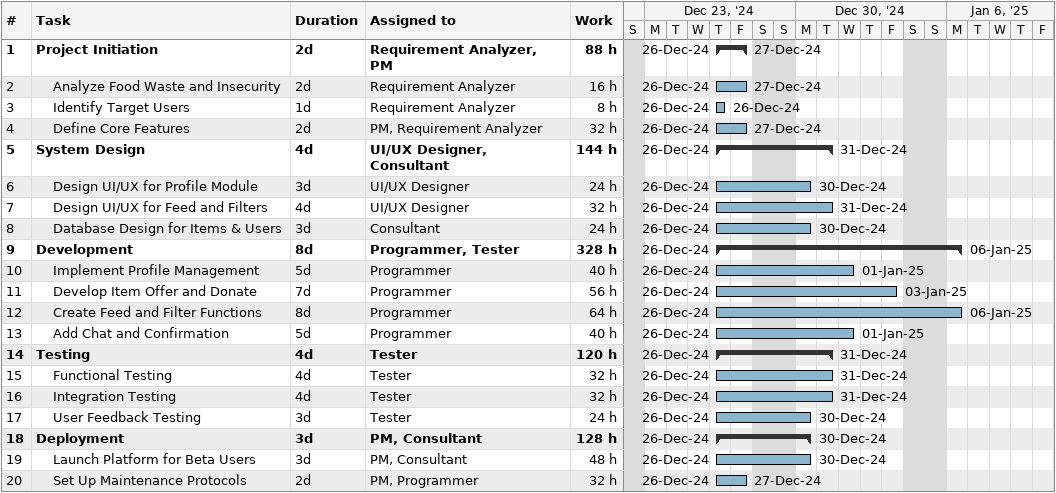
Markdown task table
| ID | Level | Task | Duration | Start | Finish | Resources | Work (h) |
|---|---|---|---|---|---|---|---|
| 1 | 1 | **Project Initiation** | 2d | 2024-12-26 | 2024-12-27 | Requirement Analyzer, PM | 88 |
| 2 | 2 | Analyze Food Waste and Insecurity | 2d | 2024-12-26 | 2024-12-27 | Requirement Analyzer | 16 |
| 3 | 2 | Identify Target Users | 1d | 2024-12-26 | 2024-12-26 | Requirement Analyzer | 8 |
| 4 | 2 | Define Core Features | 2d | 2024-12-26 | 2024-12-27 | PM, Requirement Analyzer | 32 |
| 5 | 1 | **System Design** | 4d | 2024-12-26 | 2024-12-31 | UI/UX Designer, Consultant | 144 |
| 6 | 2 | Design UI/UX for Profile Module | 3d | 2024-12-26 | 2024-12-30 | UI/UX Designer | 24 |
| 7 | 2 | Design UI/UX for Feed and Filters | 4d | 2024-12-26 | 2024-12-31 | UI/UX Designer | 32 |
| 8 | 2 | Database Design for Items & Users | 3d | 2024-12-26 | 2024-12-30 | Consultant | 24 |
| 9 | 1 | **Development** | 8d | 2024-12-26 | 2025-01-06 | Programmer, Tester | 328 |
| 10 | 2 | Implement Profile Management | 5d | 2024-12-26 | 2025-01-01 | Programmer | 40 |
| 11 | 2 | Develop Item Offer and Donate | 7d | 2024-12-26 | 2025-01-03 | Programmer | 56 |
| 12 | 2 | Create Feed and Filter Functions | 8d | 2024-12-26 | 2025-01-06 | Programmer | 64 |
| 13 | 2 | Add Chat and Confirmation | 5d | 2024-12-26 | 2025-01-01 | Programmer | 40 |
| 14 | 1 | **Testing** | 4d | 2024-12-26 | 2024-12-31 | Tester | 120 |
| 15 | 2 | Functional Testing | 4d | 2024-12-26 | 2024-12-31 | Tester | 32 |
| 16 | 2 | Integration Testing | 4d | 2024-12-26 | 2024-12-31 | Tester | 32 |
| 17 | 2 | User Feedback Testing | 3d | 2024-12-26 | 2024-12-30 | Tester | 24 |
| 18 | 1 | **Deployment** | 3d | 2024-12-26 | 2024-12-30 | PM, Consultant | 128 |
| 19 | 2 | Launch Platform for Beta Users | 3d | 2024-12-26 | 2024-12-30 | PM, Consultant | 48 |
| 20 | 2 | Set Up Maintenance Protocols | 2d | 2024-12-26 | 2024-12-27 | PM, Programmer | 32 |
